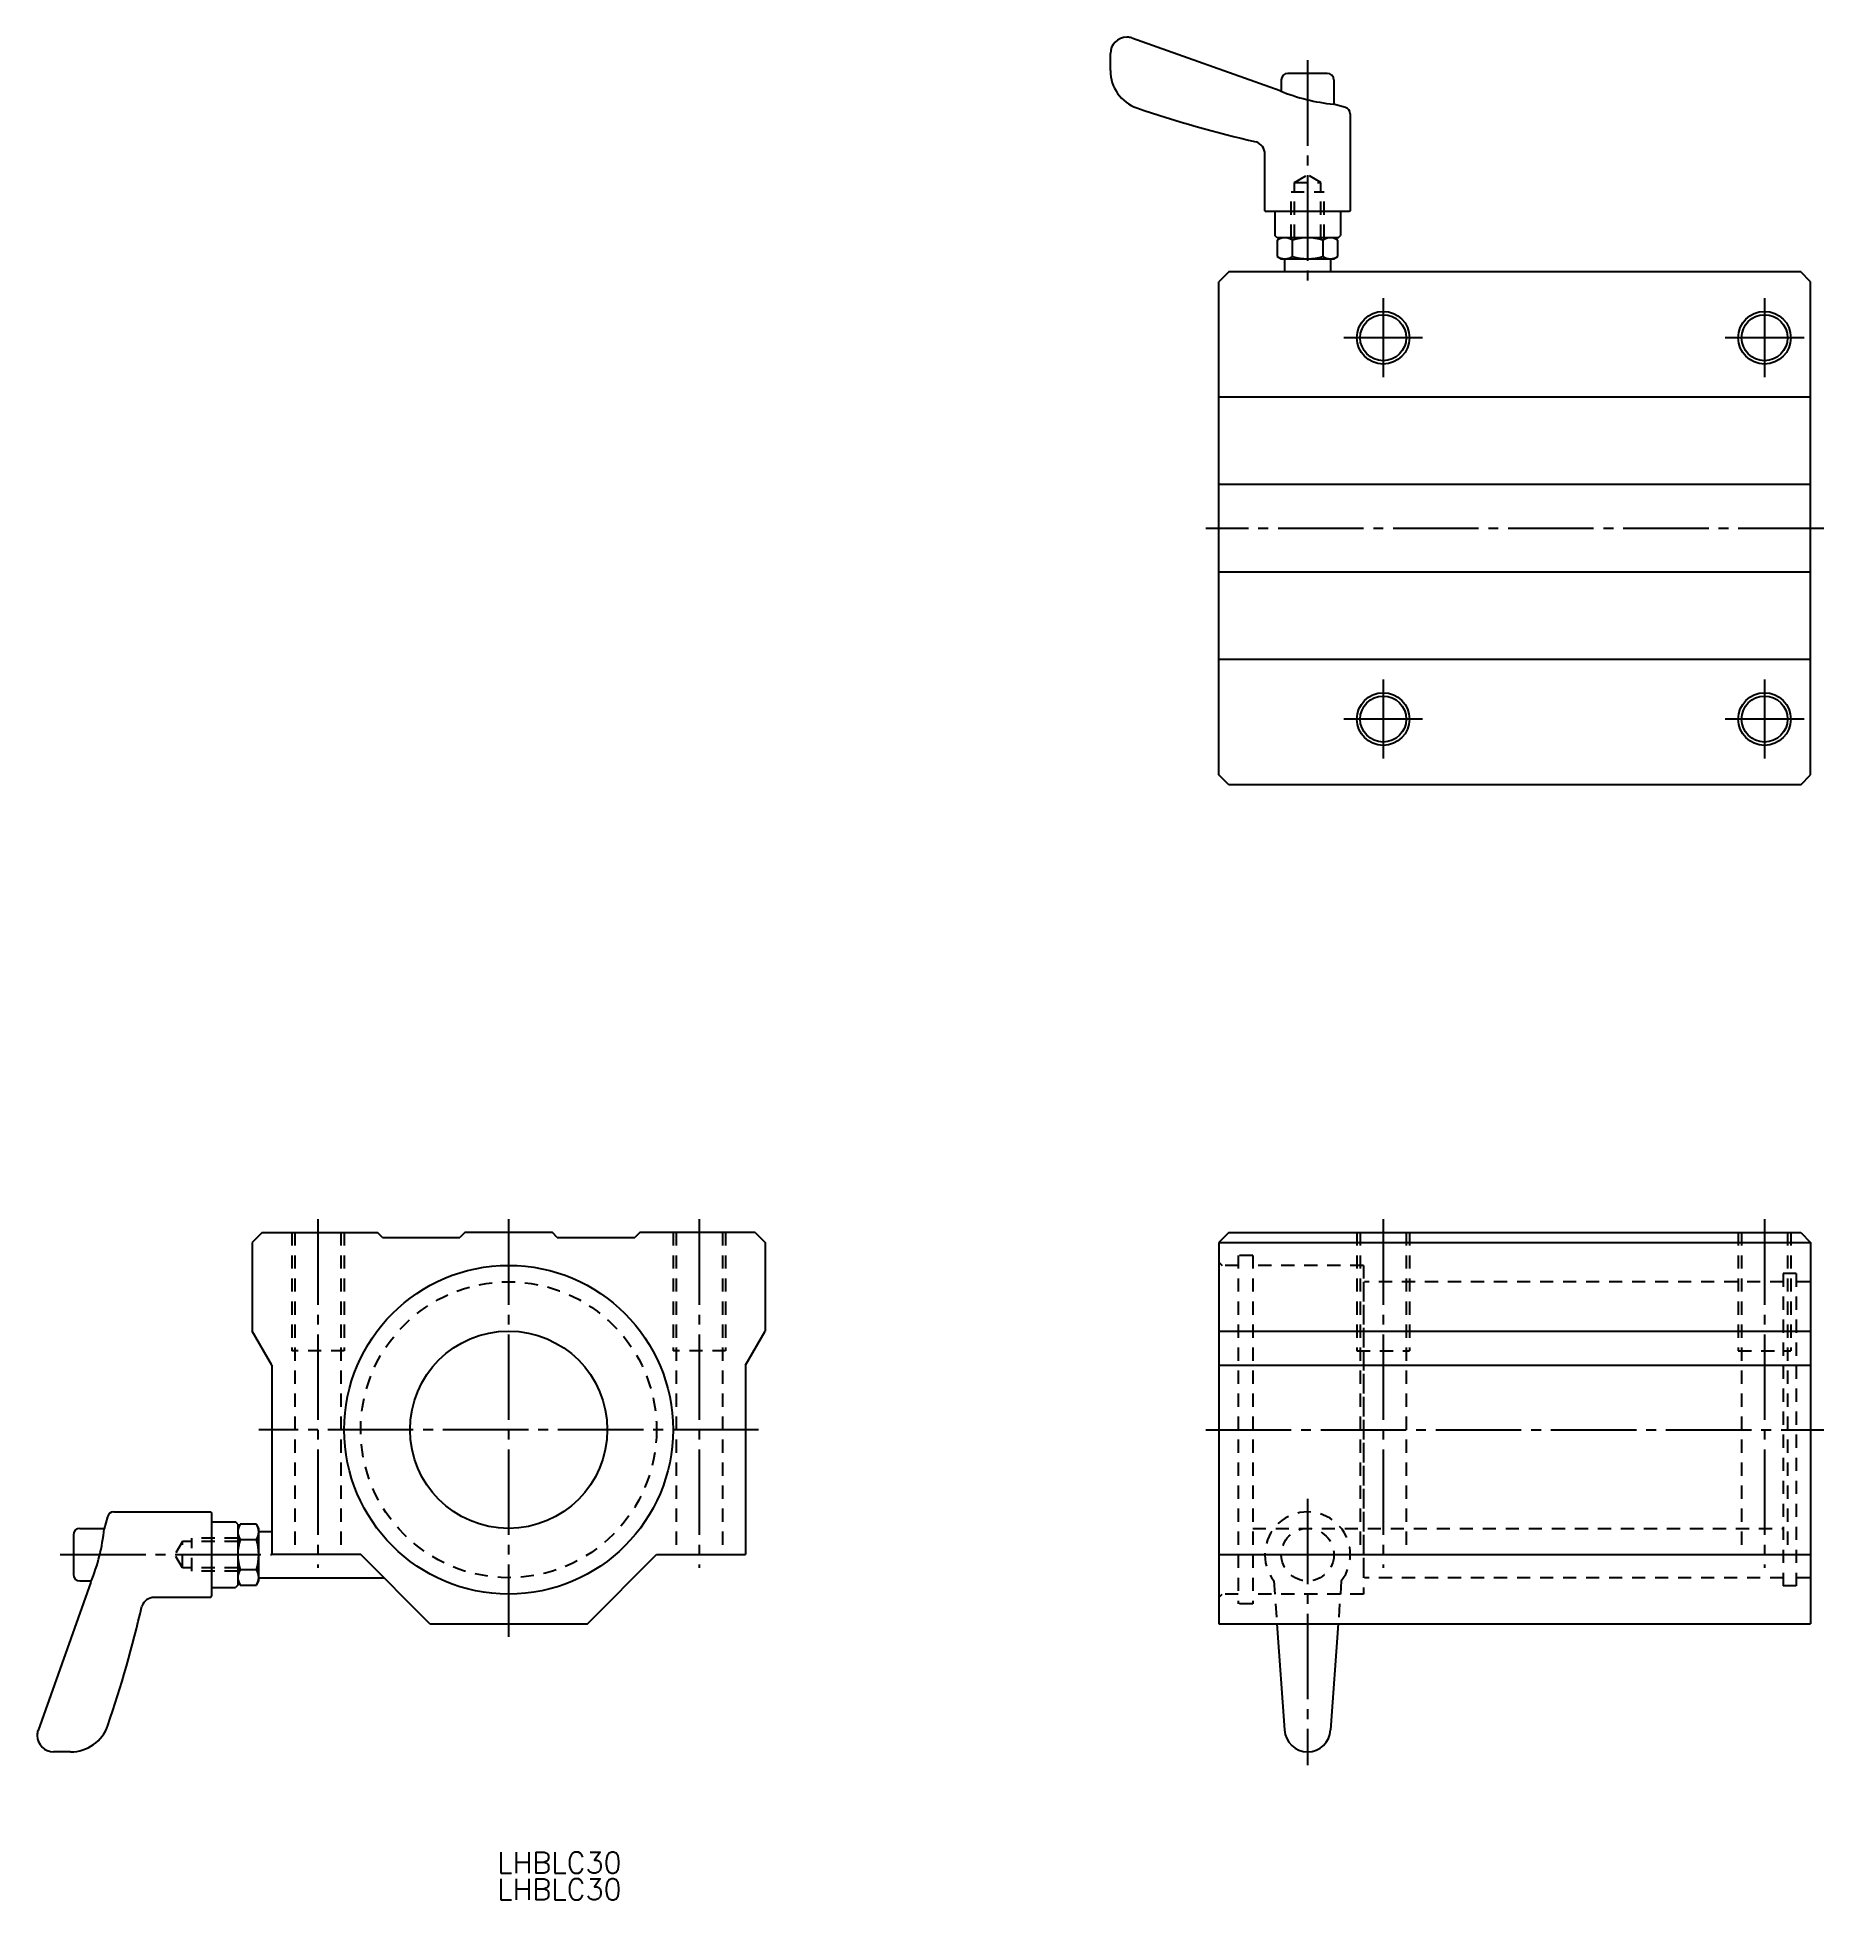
# Model space of a CAD drawing. Extents: x 44 to 316, y 164 to 448.
import ezdxf

# ---------------------------------------------------------------- set-up
doc = ezdxf.new("R2010")
doc.units = 0
doc.linetypes.add('CENTER', pattern=[17.5, 13, -1.5, 1.5, -1.5])
doc.linetypes.add('DASHED', pattern=[3.5, 2, -1.5])
doc.layers.get('0').update_dxf_attribs({"linetype": 'CONTINUOUS'})
doc.layers.add('CENTER', color=1, linetype='CENTER')
doc.styles.get("Standard").update_dxf_attribs({"font": 'txt.shx', "bigfont": '@extfont2.shx'})

msp = doc.modelspace()

# ---------------------------------------------------------------- linework, layer by layer
at = {"color": 7, "linetype": 'CONTINUOUS'}
for p, q in [((209.61, 447.61), (209.53, 447.61)), ((207.03, 442.54), (207.03, 445.11)), ((232.87, 439.46), (210.28, 447.49)), ((240.03, 442.11), (234.03, 442.11)), ((233.03, 441.11), (233.03, 439.39)), ((241.03, 441.11), (241.03, 437.42)), ((242.8, 436.94), (240.97, 437.44)), ((243.53, 435.97), (243.53, 421.19)), ((230.53, 421.19), (230.53, 429.82)), ((230.53, 421.19), (230.73, 421.11)), ((243.33, 421.11), (230.73, 421.11)), ((232.03, 421.11), (232.03, 417.47)), ((242.03, 421.11), (242.03, 417.47)), ((243.53, 421.19), (243.33, 421.11)), ((232.4, 417.11), (232.03, 417.47)), ((241.67, 417.11), (232.4, 417.11)), ((233.03, 417.11), (232.41, 416.75)), ((232.41, 416.75), (232.41, 414.26)), ((241.03, 417.11), (233.03, 417.11)), ((234.72, 414.26), (234.72, 416.75)), ((239.34, 416.75), (239.34, 414.26)), ((241.65, 416.75), (241.03, 417.11)), ((241.65, 414.26), (241.65, 416.75)), ((241.67, 417.11), (242.03, 417.47)), ((232.41, 414.26), (233.03, 413.91)), ((233.03, 413.91), (241.03, 413.91)), ((233.53, 413.91), (233.53, 411.91)), ((240.53, 413.91), (240.53, 411.91)), ((241.03, 413.91), (241.65, 414.26)), ((225.03, 411.91), (223.53, 410.41)), ((312.03, 411.91), (225.03, 411.91)), ((313.53, 410.41), (312.03, 411.91)), ((223.53, 335.41), (223.53, 410.41)), ((313.53, 335.41), (313.53, 410.41)), ((313.53, 392.86), (223.53, 392.86)), ((313.53, 379.56), (223.53, 379.56)), ((313.53, 366.26), (223.53, 366.26)), ((313.53, 352.96), (223.53, 352.96)), ((225.03, 333.91), (223.53, 335.41)), ((312.03, 333.91), (313.53, 335.41)), ((312.03, 333.91), (225.03, 333.91)), ((78.02, 265.82), (76.52, 264.32)), ((76.52, 264.32), (76.52, 250.82)), ((78.02, 265.82), (95.57, 265.82)), ((96.32, 265.07), (95.57, 265.82)), ((96.32, 265.07), (108.12, 265.07)), ((108.87, 265.82), (108.12, 265.07)), ((122.17, 265.82), (108.87, 265.82)), ((122.17, 265.82), (108.87, 265.82)), ((122.92, 265.07), (122.17, 265.82)), ((122.92, 265.07), (134.72, 265.07)), ((135.47, 265.82), (134.72, 265.07)), ((153.02, 265.82), (135.47, 265.82)), ((153.02, 265.82), (154.52, 264.32)), ((154.52, 264.32), (154.52, 250.82)), ((225.03, 265.82), (223.53, 264.32)), ((223.53, 264.32), (223.53, 206.32)), ((223.53, 264.32), (313.53, 264.32)), ((225.03, 265.82), (312.03, 265.82)), ((312.03, 265.82), (313.53, 264.32)), ((313.53, 264.32), (313.53, 206.32)), ((79.52, 245.62), (76.52, 250.82)), ((151.52, 245.62), (154.52, 250.82)), ((223.53, 250.82), (313.53, 250.82)), ((79.52, 245.62), (79.52, 216.82)), ((151.52, 245.62), (151.52, 216.82)), ((223.53, 245.62), (313.53, 245.62)), ((54.49, 222.59), (54, 220.76)), ((55.46, 223.32), (70.24, 223.32)), ((70.24, 223.32), (70.32, 223.12)), ((70.32, 223.12), (70.32, 210.52)), ((70.32, 221.82), (73.96, 221.82)), ((74.32, 221.45), (73.96, 221.82)), ((74.32, 221.45), (74.32, 212.19)), ((74.68, 221.44), (74.32, 220.82)), ((77.17, 221.44), (74.68, 221.44)), ((77.52, 220.82), (77.17, 221.44)), ((49.32, 219.82), (49.32, 213.82)), ((50.32, 220.82), (54.01, 220.82)), ((74.32, 220.82), (74.32, 212.82)), ((74.68, 219.13), (77.17, 219.13)), ((77.52, 212.82), (77.52, 220.82)), ((77.52, 220.32), (79.52, 220.32)), ((93.02, 216.82), (79.52, 216.82)), ((103.52, 206.32), (93.02, 216.82)), ((127.52, 206.32), (138.02, 216.82)), ((138.02, 216.82), (151.52, 216.82)), ((223.53, 216.82), (313.53, 216.82)), ((51.97, 212.66), (43.94, 190.07)), ((50.32, 212.82), (52.04, 212.82)), ((74.32, 212.82), (74.68, 212.2)), ((77.17, 214.51), (74.68, 214.51)), ((77.17, 212.2), (77.52, 212.82)), ((77.52, 213.32), (96.52, 213.32)), ((70.24, 210.32), (61.62, 210.32)), ((70.24, 210.32), (70.32, 210.52)), ((70.32, 211.82), (73.96, 211.82)), ((74.32, 212.19), (73.96, 211.82)), ((74.68, 212.2), (77.17, 212.2)), ((103.52, 206.32), (127.52, 206.32)), ((223.53, 206.32), (313.53, 206.32)), ((232.37, 206.32), (233.54, 190.16)), ((241.69, 206.32), (240.53, 190.16)), ((43.82, 189.4), (43.82, 189.32)), ((48.89, 186.82), (46.32, 186.82))]:
    msp.add_line(p, q, dxfattribs=at)
at = {"color": 3, "linetype": 'DASHED'}
for p, q in [((235.03, 425.51), (237.03, 426.66)), ((235.03, 417.11), (235.03, 425.51)), ((235.03, 425.51), (239.03, 425.51)), ((239.03, 425.51), (237.03, 426.66)), ((239.03, 417.11), (239.03, 425.51)), ((234.53, 417.11), (234.53, 424.11)), ((234.53, 424.11), (239.53, 424.11)), ((239.53, 417.11), (239.53, 424.11)), ((82.52, 265.82), (82.52, 247.82)), ((83.02, 265.82), (83.02, 216.82)), ((90.02, 265.82), (90.02, 216.82)), ((90.52, 265.82), (90.52, 247.82)), ((140.52, 265.82), (140.52, 247.82)), ((141.02, 265.82), (141.02, 216.82)), ((148.02, 265.82), (148.02, 216.82)), ((148.52, 265.82), (148.52, 247.82)), ((244.53, 265.82), (244.53, 247.82)), ((245.03, 265.82), (245.03, 216.82)), ((252.03, 265.82), (252.03, 216.82)), ((252.53, 265.82), (252.53, 247.82)), ((302.53, 265.82), (302.53, 247.82)), ((303.03, 265.82), (303.03, 216.82)), ((310.03, 265.82), (310.03, 216.82)), ((310.53, 265.82), (310.53, 247.82)), ((223.53, 261.32), (224.03, 260.82)), ((226.48, 260.82), (224.03, 260.82)), ((226.48, 262.32), (226.48, 209.32)), ((228.68, 262.32), (226.48, 262.32)), ((228.68, 262.32), (228.68, 209.32)), ((245.53, 260.82), (228.68, 260.82)), ((245.53, 260.82), (245.53, 210.82)), ((245.53, 258.32), (245.53, 213.32)), ((309.38, 258.32), (245.68, 258.32)), ((309.38, 259.57), (309.38, 212.07)), ((311.33, 259.57), (309.38, 259.57)), ((311.33, 259.57), (311.33, 212.07)), ((313.53, 258.32), (311.33, 258.32)), ((90.52, 247.82), (82.52, 247.82)), ((148.52, 247.82), (140.52, 247.82)), ((244.53, 247.82), (252.53, 247.82)), ((302.53, 247.82), (310.53, 247.82)), ((65.92, 218.82), (64.77, 216.82)), ((74.32, 218.82), (65.92, 218.82)), ((65.92, 214.82), (65.92, 218.82)), ((74.32, 219.32), (67.32, 219.32)), ((67.32, 214.32), (67.32, 219.32)), ((228.68, 220.82), (309.38, 220.82)), ((65.92, 214.82), (64.77, 216.82)), ((74.32, 214.82), (65.92, 214.82)), ((74.32, 214.32), (67.32, 214.32)), ((231.91, 212.82), (232.37, 206.32)), ((242.16, 212.82), (241.69, 206.32)), ((309.38, 213.32), (245.68, 213.32)), ((313.53, 213.32), (311.33, 213.32)), ((223.53, 210.32), (224.03, 210.82)), ((226.48, 210.82), (224.03, 210.82)), ((245.53, 210.82), (228.68, 210.82)), ((311.33, 212.07), (309.38, 212.07)), ((228.68, 209.32), (226.48, 209.32))]:
    msp.add_line(p, q, dxfattribs=at)
at = {"color": 1, "linetype": 'CENTER'}
msp.add_line((228.53, 216.82), (245.53, 216.82), dxfattribs=at)
at = {"color": 3}
for centre in [(248.53, 401.91), (306.53, 401.91), (248.53, 343.91), (306.53, 343.91)]:
    msp.add_circle(centre, 4, dxfattribs=at)
at = {"color": 7, "linetype": 'CONTINUOUS'}
for centre, radius in [((248.53, 401.91), 3.5), ((306.53, 401.91), 3.5), ((248.53, 343.91), 3.5), ((306.53, 343.91), 3.5), ((115.52, 235.82), 25), ((115.52, 235.82), 15)]:
    msp.add_circle(centre, radius, dxfattribs=at)
at = {"color": 3, "linetype": 'DASHED'}
for centre, radius in [((115.52, 235.82), 22.5), ((237.03, 216.82), 4)]:
    msp.add_circle(centre, radius, dxfattribs=at)
at = {"color": 7, "linetype": 'CONTINUOUS'}
for centre, radius, start, end in [((209.53, 445.11), 2.5, 90, 180), ((209.61, 445.61), 2, 70.4256, 90), ((213.03, 442.54), 6, 180, 250.8981), ((234.03, 441.11), 1, 90, 180), ((240.03, 441.11), 1, 0, 90), ((243.51, 464.85), 27.53, 247.2678, 264.7093), ((267.29, 599.73), 172.29, 250.9545, 257.2259), ((242.53, 435.97), 1, 0, 74.2753), ((228.53, 429.82), 2, 0, 70.621), ((233.57, 415.06), 2.04, 55.6158, 124.3842), ((237.03, 409.46), 7.64, 72.412, 107.588), ((240.5, 415.06), 2.04, 55.6158, 124.3842), ((233.57, 415.95), 2.04, 235.6158, 304.3842), ((237.03, 421.55), 7.64, 252.412, 287.588), ((240.5, 415.95), 2.04, 235.6158, 304.3842), ((55.46, 222.32), 1, 90, 164.2753), ((76.37, 220.28), 2.04, 145.6158, 214.3842), ((75.48, 220.28), 2.04, 325.6158, 34.3842), ((50.32, 219.82), 1, 90, 180), ((26.58, 223.3), 27.53, 337.2678, 354.7093), ((81.97, 216.82), 7.64, 162.412, 197.588), ((69.88, 216.82), 7.64, 342.412, 17.588), ((50.32, 213.82), 1, 180, 270), ((76.37, 213.36), 2.04, 145.6158, 214.3842), ((75.48, 213.36), 2.04, 325.6158, 34.3842), ((61.62, 208.32), 2, 90, 160.621), ((-108.3, 247.08), 172.29, 340.9545, 347.2259), ((45.82, 189.4), 2, 160.4256, 180), ((48.89, 192.82), 6, 270, 340.8981), ((237.03, 190.32), 3.5, 182.543, 357.4475), ((46.32, 189.32), 2.5, 180, 270)]:
    msp.add_arc(centre, radius, start, end, dxfattribs=at)
at = {"color": 3, "linetype": 'DASHED'}
msp.add_arc((237.03, 216.82), 6.5, 322.0201, 217.9799, dxfattribs=at)
at = {"layer": 'CENTER', "color": 1, "linetype": 'CENTER'}
for p, q in [((237.03, 444.11), (237.03, 409.91)), ((248.53, 407.91), (248.53, 395.91)), ((306.53, 407.91), (306.53, 395.91)), ((254.53, 401.91), (242.53, 401.91)), ((312.53, 401.91), (300.53, 401.91)), ((315.53, 372.91), (221.53, 372.91)), ((248.53, 349.91), (248.53, 337.91)), ((306.53, 349.91), (306.53, 337.91)), ((254.53, 343.91), (242.53, 343.91)), ((312.53, 343.91), (300.53, 343.91)), ((86.52, 267.82), (86.52, 214.82)), ((115.52, 267.82), (115.52, 204.32)), ((144.52, 267.82), (144.52, 214.82)), ((248.53, 267.82), (248.53, 214.82)), ((306.53, 267.82), (306.53, 214.82)), ((153.52, 235.82), (77.52, 235.82)), ((221.53, 235.82), (315.53, 235.82)), ((237.03, 225.32), (237.03, 184.82)), ((47.32, 216.82), (79.52, 216.82))]:
    msp.add_line(p, q, dxfattribs=at)

# ---------------------------------------------------------------- texts
at = {"color": 7, "linetype": 'CONTINUOUS'}
for p in [(113.78, 168.36), (113.78, 164.33)]:
    msp.add_text('LHBLC30', height=3.2, dxfattribs=at).set_placement(p)

doc.saveas('drawing.dxf')
